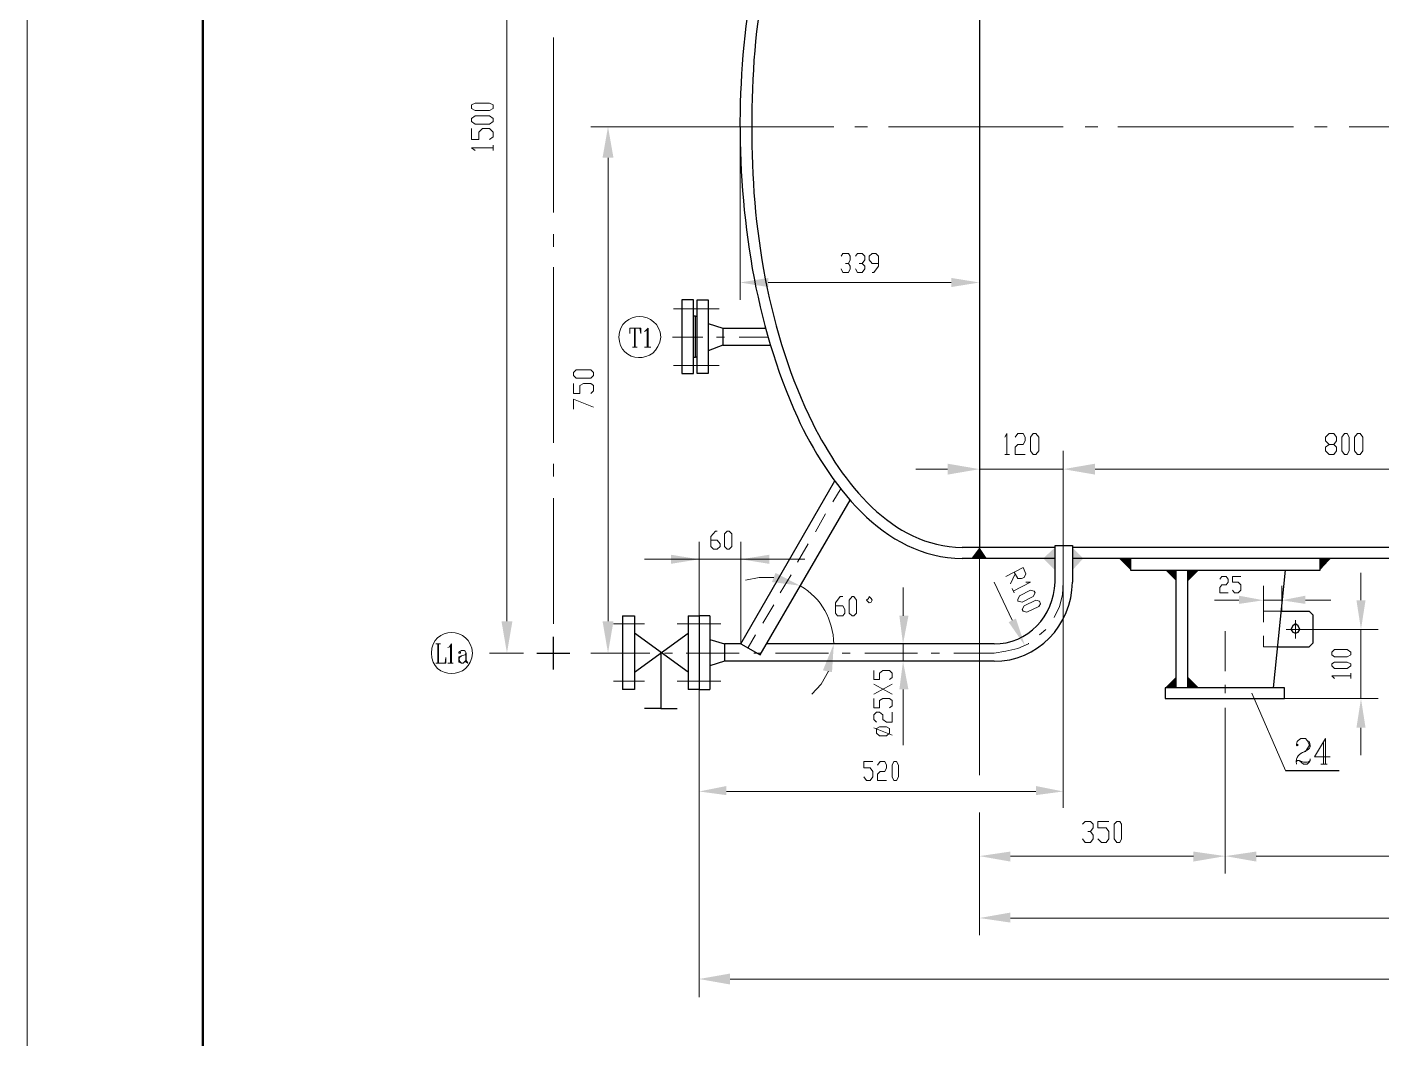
# Model space of a CAD drawing. Header units: millimetres. Extents: x -219 to 948, y -831 to -7.
# Drawn here: x -218.8 to 49, y -431 to -231 of the extents above; entities that cross this region are included whole.
import ezdxf

# ---------------------------------------------------------------- set-up
doc = ezdxf.new("R2010")
doc.units = ezdxf.units.MM
doc.layers.add('1', color=7, linetype='Continuous')

msp = doc.modelspace()

# ---------------------------------------------------------------- hatches: boundary and pattern name
h = msp.add_hatch(color=0)
h.dxf.hatch_style = 2
h.paths.add_polyline_path([(-105.08, -256.83), (-102.92, -256.83), (-104, -250.71)])
h = msp.add_hatch(color=0)
h.dxf.hatch_style = 2
h.paths.add_polyline_path([(-72.32, -280.59), (-72.32, -282.39), (-77.9, -281.49)])
h = msp.add_hatch(color=0)
h.dxf.hatch_style = 2
h.paths.add_polyline_path([(-36.14, -280.59), (-36.14, -282.39), (-30.56, -281.49)])
h = msp.add_hatch(color=0)
h.dxf.hatch_style = 2
h.paths.add_polyline_path([(-36.86, -317.31), (-36.86, -319.47), (-30.56, -318.39)])
h = msp.add_hatch(color=0)
h.dxf.hatch_style = 2
h.paths.add_polyline_path([(-7.7, -317.31), (-7.7, -319.47), (-14, -318.39)])
h = msp.add_hatch(color=0)
h.dxf.hatch_style = 2
h.paths.add_polyline_path([(-7.7, -317.31), (-7.7, -319.47), (-14, -318.39)])
h = msp.add_hatch(color=0)
h.dxf.hatch_style = 2
h.paths.add_polyline_path([(-30.56, -333.87), (-32.18, -336.03), (-29.12, -336.03)])
h = msp.add_hatch(color=0)
h.dxf.hatch_style = 2
h.paths.add_polyline_path([(-17.96, -336.03), (-15.62, -333.87), (-15.62, -338.37)])
h = msp.add_hatch(color=0)
h.dxf.hatch_style = 2
h.paths.add_polyline_path([(-10.04, -336.03), (-12.2, -333.87), (-12.2, -338.37)])
h = msp.add_hatch(color=0)
h.dxf.hatch_style = 2
h.paths.add_polyline_path([(-91.58, -335.31), (-91.58, -337.11), (-86, -336.21)])
h = msp.add_hatch(color=0)
h.dxf.hatch_style = 2
h.paths.add_polyline_path([(-72.14, -335.31), (-72.14, -337.11), (-77.72, -336.21)])
h = msp.add_hatch(color=0)
h.dxf.hatch_style = 2
h.paths.add_polyline_path([(-0.68, -336.03), (-3.02, -336.03), (-0.68, -338.37)])
h = msp.add_hatch(color=0)
h.dxf.hatch_style = 2
h.paths.add_polyline_path([(36.76, -336.03), (38.92, -336.03), (36.76, -338.37)])
h = msp.add_hatch(color=0)
h.dxf.hatch_style = 2
h.paths.add_polyline_path([(-70.88, -338.91), (-71.6, -340.71), (-66.02, -341.43)])
h = msp.add_hatch(color=0)
h.dxf.hatch_style = 2
h.paths.add_polyline_path([(8.32, -338.37), (6.16, -338.37), (8.32, -340.53)])
h = msp.add_hatch(color=0)
h.dxf.hatch_style = 2
h.paths.add_polyline_path([(10.66, -338.37), (12.82, -338.37), (10.66, -340.53)])
h = msp.add_hatch(color=0)
h.dxf.hatch_style = 2
h.paths.add_polyline_path([(20.74, -343.41), (20.74, -345.03), (25.6, -344.31)])
h = msp.add_hatch(color=0)
h.dxf.hatch_style = 2
h.paths.add_polyline_path([(33.88, -343.41), (33.88, -345.03), (29.2, -344.31)])
h = msp.add_hatch(color=0)
h.dxf.hatch_style = 2
h.paths.add_polyline_path([(43.96, -344.31), (45.76, -344.31), (44.86, -350.07)])
h = msp.add_hatch(color=0)
h.dxf.hatch_style = 2
h.paths.add_polyline_path([(-46.4, -347.37), (-44.6, -347.37), (-45.68, -352.95)])
h = msp.add_hatch(color=0)
h.dxf.hatch_style = 2
h.paths.add_polyline_path([(-23.36, -347.91), (-24.8, -348.63), (-21.56, -353.31)])
h = msp.add_hatch(color=0)
h.dxf.hatch_style = 2
h.paths.add_polyline_path([(-125.06, -348.45), (-122.9, -348.45), (-123.98, -354.75)])
h = msp.add_hatch(color=0)
h.dxf.hatch_style = 2
h.paths.add_polyline_path([(-105.08, -348.45), (-102.92, -348.45), (-104, -354.75)])
h = msp.add_hatch(color=0)
h.dxf.hatch_style = 2
h.paths.add_polyline_path([(-61.52, -358.17), (-59.72, -358.53), (-59.36, -352.95)])
h = msp.add_hatch(color=0)
h.dxf.hatch_style = 2
h.paths.add_polyline_path([(-46.4, -361.95), (-44.6, -361.95), (-45.68, -356.37)])
h = msp.add_hatch(color=0)
h.dxf.hatch_style = 2
h.paths.add_polyline_path([(8.32, -361.59), (6.16, -361.59), (8.32, -359.43)])
h = msp.add_hatch(color=0)
h.dxf.hatch_style = 2
h.paths.add_polyline_path([(10.66, -361.59), (12.82, -361.59), (10.66, -359.43)])
h = msp.add_hatch(color=0)
h.dxf.hatch_style = 2
h.paths.add_polyline_path([(43.96, -369.51), (45.76, -369.51), (44.86, -363.75)])
h = msp.add_hatch(color=0)
h.dxf.hatch_style = 2
h.paths.add_polyline_path([(-80.6, -381.03), (-80.6, -382.83), (-86, -382.11)])
h = msp.add_hatch(color=0)
h.dxf.hatch_style = 2
h.paths.add_polyline_path([(-19.4, -381.03), (-19.4, -382.83), (-14, -382.11)])
h = msp.add_hatch(color=0)
h.dxf.hatch_style = 2
h.paths.add_polyline_path([(-24.44, -393.99), (-24.44, -395.97), (-30.56, -394.89)])
h = msp.add_hatch(color=0)
h.dxf.hatch_style = 2
h.paths.add_polyline_path([(11.74, -393.99), (11.74, -395.97), (18.04, -394.89)])
h = msp.add_hatch(color=0)
h.dxf.hatch_style = 2
h.paths.add_polyline_path([(24.16, -393.99), (24.16, -395.97), (18.04, -394.89)])
h = msp.add_hatch(color=0)
h.dxf.hatch_style = 2
h.paths.add_polyline_path([(-24.44, -406.05), (-24.44, -408.03), (-30.56, -407.13)])
h = msp.add_hatch(color=0)
h.dxf.hatch_style = 2
h.paths.add_polyline_path([(-79.88, -418.11), (-79.88, -420.27), (-86, -419.19)])

# ---------------------------------------------------------------- linework, layer by layer
at = {"layer": '1', "color": 0, "lineweight": 5}
for points in [[(-218.84, -6.99), (-218.84, -830.85), (947.56, -830.85), (947.56, -6.99), (-218.84, -6.99)], [(-123.98, -348.45), (-123.98, -152.79)], [(-114.8, -233.07), (-114.8, -267.63)], [(-126.68, -247.11), (-127.4, -247.47), (-130.28, -247.47), (-131, -247.11), (-131, -246.39), (-130.28, -246.03), (-127.4, -246.03), (-126.68, -246.39), (-126.68, -247.11)], [(-126.68, -249.63), (-127.4, -250.17), (-130.28, -250.17), (-131, -249.63), (-131, -249.09), (-130.28, -248.55), (-127.4, -248.55), (-126.68, -249.09), (-126.68, -249.63)], [(-127.4, -253.23), (-126.68, -252.69), (-126.68, -251.79), (-127.4, -251.07), (-128.84, -251.07), (-129.56, -251.79), (-129.56, -253.23), (-131, -253.23), (-131, -251.07)], [(-85.46, -250.71), (-107.42, -250.71)], [(-59.36, -250.71), (-85.46, -250.71)], [(-77.9, -250.71), (-77.9, -284.91)], [(-52.7, -250.71), (-55.22, -250.71)], [(-14, -250.71), (-48.56, -250.71)], [(-30.56, -250.71), (-30.56, -284.91)], [(-7.16, -250.71), (-9.68, -250.71)], [(31.54, -250.71), (-3.2, -250.71)], [(38.2, -250.71), (35.68, -250.71)], [(77.08, -250.71), (42.52, -250.71)], [(-126.68, -255.39), (-126.68, -254.31)], [(-130.28, -255.39), (-131, -254.85), (-126.68, -254.85)], [(-104, -348.45), (-104, -256.83)], [(-114.8, -271.95), (-114.8, -274.47)], [(-57.92, -276.27), (-57.56, -275.73), (-56.48, -275.73), (-56.12, -276.27), (-56.12, -276.99), (-56.48, -277.71), (-57.02, -277.71)], [(-55.04, -276.27), (-54.68, -275.73), (-53.78, -275.73), (-53.24, -276.27), (-53.24, -276.99), (-53.78, -277.71), (-54.32, -277.71)], [(-51.8, -279.51), (-51.44, -279.51), (-50.54, -278.25), (-50.54, -276.27), (-51.08, -275.73), (-51.8, -275.73), (-52.34, -276.27), (-52.34, -276.99), (-51.8, -277.71), (-50.54, -277.71)], [(-114.8, -278.43), (-114.8, -313.17)], [(-56.48, -277.71), (-56.12, -278.25), (-56.12, -278.79), (-56.48, -279.51), (-57.56, -279.51), (-57.92, -278.79)], [(-53.78, -277.71), (-53.24, -278.25), (-53.24, -278.79), (-53.78, -279.51), (-54.68, -279.51), (-55.04, -278.79)], [(-72.32, -281.49), (-36.14, -281.49)], [(-91.04, -286.71), (-82.04, -286.71)], [(-99.68, -290.49), (-99.68, -291.57), (-99.68, -290.49), (-97.52, -290.49), (-97.52, -291.57), (-97.7, -290.49)], [(-98.78, -290.49), (-98.78, -294.27)], [(-98.6, -290.49), (-98.6, -294.27)], [(-96.8, -291.21), (-96.62, -291.03), (-96.08, -290.49), (-96.08, -294.27)], [(-96.26, -290.67), (-96.26, -294.27)], [(-99.14, -294.27), (-98.24, -294.27)], [(-96.8, -294.27), (-95.54, -294.27)], [(-91.22, -292.29), (-85.28, -292.29)], [(-82.58, -292.29), (-80.96, -292.29)], [(-78.08, -292.29), (-72.32, -292.29)], [(-106.88, -299.85), (-107.42, -300.39), (-110.3, -300.39), (-110.84, -299.85), (-110.84, -299.31), (-110.3, -298.77), (-107.42, -298.77), (-106.88, -299.31), (-106.88, -299.85)], [(-91.04, -297.87), (-82.04, -297.87)], [(-107.42, -303.45), (-106.88, -302.91), (-106.88, -301.83), (-107.42, -301.47), (-108.86, -301.47), (-109.58, -301.83), (-109.58, -303.45), (-110.84, -303.45), (-110.84, -301.47)], [(-110.84, -306.51), (-110.84, -304.53), (-106.88, -306.15)], [(-25.52, -312.09), (-25.16, -311.37), (-25.16, -315.51)], [(-23.54, -312.09), (-23, -311.37), (-21.92, -311.37), (-21.56, -312.09), (-21.56, -312.81), (-21.92, -313.53), (-23, -313.53), (-23.54, -314.07), (-23.54, -315.51), (-21.56, -315.51)], [(-19.94, -315.51), (-20.48, -314.79), (-20.48, -312.09), (-19.94, -311.37), (-19.4, -311.37), (-18.86, -312.09), (-18.86, -314.79), (-19.4, -315.51), (-19.94, -315.51)], [(38.56, -315.51), (37.84, -314.79), (37.84, -314.07), (38.56, -313.53), (39.46, -313.53), (40, -312.81), (40, -312.09), (39.46, -311.37), (38.56, -311.37), (37.84, -312.09), (37.84, -312.81), (38.56, -313.53)], [(41.62, -315.51), (41.08, -314.79), (41.08, -312.09), (41.62, -311.37), (42.16, -311.37), (42.52, -312.09), (42.52, -314.79), (42.16, -315.51), (41.62, -315.51)], [(44.14, -315.51), (43.6, -314.79), (43.6, -312.09), (44.14, -311.37), (44.68, -311.37), (45.22, -312.09), (45.22, -314.79), (44.68, -315.51), (44.14, -315.51)], [(-30.56, -336.03), (-30.56, -314.79)], [(-25.52, -315.51), (-24.62, -315.51)], [(-14, -331.71), (-14, -314.79)], [(-14, -331.71), (-14, -314.79)], [(39.46, -313.53), (40, -314.07), (40, -314.79), (39.46, -315.51), (38.56, -315.51)], [(-114.8, -317.31), (-114.8, -319.83)], [(-36.86, -318.39), (-43.16, -318.39)], [(-30.56, -318.39), (-14, -318.39)], [(-7.7, -318.39), (-1.4, -318.39)], [(-7.7, -318.39), (90.76, -318.39)], [(-59.54, -324.87), (-57.92, -322.17)], [(-114.8, -324.15), (-114.8, -348.99)], [(-62.96, -330.81), (-60.98, -327.21)], [(-83.66, -332.43), (-82.4, -332.43), (-81.86, -333.15), (-81.86, -333.69), (-82.4, -334.23), (-83.12, -334.23), (-83.66, -333.69), (-83.66, -331.71), (-82.76, -330.63), (-82.4, -330.63)], [(-80.42, -334.23), (-80.96, -333.69), (-80.96, -331.17), (-80.42, -330.63), (-80.06, -330.63), (-79.52, -331.17), (-79.52, -333.69), (-80.06, -334.23), (-80.42, -334.23)], [(-14, -331.71), (-14, -340.71)], [(-86, -342.15), (-86, -332.79)], [(-77.72, -344.49), (-77.72, -332.79)], [(-66.56, -336.75), (-64.4, -333.15)], [(-65.12, -336.21), (-96.8, -336.21)], [(-30.56, -378.87), (-30.56, -336.03)], [(-71.24, -339.81), (-74.12, -339.81), (-76.82, -340.35)], [(-69.98, -342.87), (-67.82, -339.27)], [(-25.34, -339.63), (-21.92, -337.83), (-21.38, -339.09), (-21.74, -339.81), (-22.28, -339.99), (-23, -339.99), (-23.72, -338.73)], [(-23.54, -339.09), (-24.44, -341.07)], [(16.96, -340.17), (17.32, -339.63), (18.22, -339.63), (18.58, -340.17), (18.58, -340.71), (18.22, -341.25), (17.32, -341.25), (16.96, -341.79), (16.96, -342.87), (18.58, -342.87)], [(19.48, -342.33), (19.84, -342.87), (20.56, -342.87), (21.1, -342.33), (21.1, -341.25), (20.56, -340.71), (19.48, -340.71), (19.48, -339.63), (21.1, -339.63)], [(44.86, -344.31), (44.86, -338.91)], [(-86, -347.37), (-86, -342.15)], [(-45.68, -347.37), (-45.68, -341.79)], [(-27.68, -340.71), (-24.08, -348.27)], [(-24.08, -341.97), (-23.72, -342.87)], [(-21.38, -340.71), (-20.48, -340.71), (-23.9, -342.51)], [(-23, -344.13), (-22.64, -343.41), (-20.48, -342.33), (-19.76, -342.51), (-19.58, -342.87), (-19.94, -343.59), (-22.1, -344.67), (-23, -344.49), (-23, -344.13)], [(-15.8, -347.73), (-14.72, -345.57), (-14.18, -343.23), (-14, -340.71)], [(-14, -340.71), (-14, -385.35)], [(25.6, -346.47), (25.6, -341.43)], [(29.2, -346.47), (29.2, -341.43)], [(-77.72, -352.95), (-77.72, -344.49)], [(-73.4, -348.81), (-71.24, -345.21)], [(-59, -345.39), (-57.56, -345.39), (-57.2, -346.11), (-57.2, -346.83), (-57.56, -347.37), (-58.64, -347.37), (-59, -346.83), (-59, -344.85), (-58.1, -343.59), (-57.56, -343.59)], [(-55.76, -347.37), (-56.3, -346.83), (-56.3, -344.31), (-55.76, -343.59), (-55.4, -343.59), (-54.86, -344.31), (-54.86, -346.83), (-55.4, -347.37), (-55.76, -347.37)], [(-51.8, -344.31), (-51.98, -343.95), (-52.34, -343.59), (-52.52, -343.95), (-52.88, -344.31), (-52.52, -344.67), (-52.34, -344.85), (-51.98, -344.67), (-51.8, -344.31)], [(-22.1, -346.11), (-21.74, -345.39), (-19.4, -344.31), (-18.68, -344.49), (-18.5, -345.03), (-18.86, -345.57), (-21.2, -346.65), (-21.92, -346.47), (-22.1, -346.11)], [(20.74, -344.31), (15.88, -344.31)], [(29.2, -344.31), (25.6, -344.31)], [(33.88, -344.31), (38.92, -344.31)], [(25.6, -348.63), (25.6, -346.47), (29.2, -346.47)], [(-96.8, -348.99), (-102.92, -348.99)], [(-90.32, -348.99), (-81.68, -348.99)], [(-18.68, -351.15), (-17.42, -350.07)], [(18.04, -350.43), (18.04, -358.35)], [(30.1, -350.07), (33.7, -350.07)], [(31.9, -348.27), (31.9, -351.87)], [(33.7, -350.07), (48.28, -350.07)], [(44.86, -363.75), (44.86, -350.07)], [(-138.02, -352.95), (-137.12, -352.95)], [(-137.66, -352.95), (-137.66, -356.73)], [(-137.48, -352.95), (-137.48, -356.73)], [(-135.68, -353.67), (-135.32, -353.49), (-134.96, -352.95), (-134.96, -356.73)], [(-135.14, -353.13), (-135.14, -356.73)], [(-76.28, -353.67), (-74.84, -351.15)], [(-45.32, -352.95), (-49.1, -352.95)], [(-45.68, -356.37), (-45.68, -352.95)], [(-27.68, -354.75), (-25.34, -354.39), (-23, -353.85), (-20.84, -352.95), (-20.84, -352.77)], [(28.48, -353.49), (25.6, -353.49), (25.6, -351.33)], [(-138.02, -356.73), (-136.04, -356.73), (-136.04, -355.65), (-136.22, -356.73)], [(-132.08, -354.93), (-132.26, -355.11), (-132.98, -355.29), (-133.52, -355.47), (-133.52, -355.83), (-133.52, -356.19), (-133.52, -356.55), (-132.98, -356.73), (-132.62, -356.73), (-132.44, -356.55), (-132.08, -356.19)], [(-132.08, -354.57), (-132.08, -356.19), (-132.08, -356.55), (-131.72, -356.73), (-131.72, -356.73)], [(-120.74, -354.75), (-127.4, -354.75)], [(-103.64, -354.75), (-107.42, -354.75)], [(-95.72, -354.75), (-103.64, -354.75)], [(-91.22, -354.75), (-92.84, -354.75)], [(-78.08, -354.75), (-88.52, -354.75)], [(-73.76, -354.75), (-75.2, -354.75)], [(-60.44, -354.75), (-70.88, -354.75)], [(-56.12, -354.75), (-57.74, -354.75)], [(-42.8, -354.75), (-53.24, -354.75)], [(-38.48, -354.75), (-40.1, -354.75)], [(-27.68, -354.75), (-35.6, -354.75)], [(42.88, -355.11), (42.16, -355.47), (39.64, -355.47), (39.1, -355.11), (39.1, -354.57), (39.64, -354.03), (42.16, -354.03), (42.88, -354.57), (42.88, -355.11)], [(-135.68, -356.73), (-134.6, -356.73)], [(-63.68, -362.85), (-61.88, -360.87), (-60.44, -358.35)], [(-48.38, -359.97), (-47.84, -359.61), (-47.84, -358.71), (-48.38, -358.17), (-49.64, -358.17), (-50.36, -358.71), (-50.36, -359.97), (-51.44, -359.97), (-51.44, -358.17)], [(-45.68, -356.37), (-49.1, -356.37)], [(42.88, -357.27), (42.16, -357.81), (39.64, -357.81), (39.1, -357.27), (39.1, -356.91), (39.64, -356.55), (42.16, -356.55), (42.88, -356.91), (42.88, -357.27)], [(42.88, -359.79), (42.88, -358.71)], [(-96.8, -360.33), (-102.92, -360.33)], [(-90.32, -360.33), (-81.68, -360.33)], [(-47.84, -362.85), (-51.44, -360.87)], [(-51.44, -362.85), (-47.84, -360.87)], [(18.04, -361.05), (18.04, -362.67)], [(39.64, -359.79), (39.1, -359.25), (42.88, -359.25)], [(-86, -361.95), (-86, -402.81)], [(-86, -361.95), (-86, -385.35)], [(-48.38, -365.55), (-47.84, -365.19), (-47.84, -364.11), (-48.38, -363.75), (-49.64, -363.75), (-50.36, -364.11), (-50.36, -365.55), (-51.44, -365.55), (-51.44, -363.75)], [(-45.68, -361.95), (-45.68, -367.53)], [(23.26, -362.67), (29.92, -377.97)], [(29.74, -363.75), (48.28, -363.75)], [(-50.9, -368.43), (-51.44, -367.89), (-51.44, -366.99), (-50.9, -366.45), (-50.36, -366.45), (-49.64, -366.99), (-49.64, -367.89), (-48.92, -368.43), (-47.84, -368.43), (-47.84, -366.45)], [(18.04, -365.55), (18.04, -373.11)], [(-47.84, -370.95), (-51.44, -369.51)], [(-48.38, -370.59), (-48.92, -371.13), (-50.36, -371.13), (-50.9, -370.59), (-50.9, -369.69), (-50.36, -369.33), (-48.92, -369.33), (-48.38, -369.69), (-48.38, -370.59)], [(-45.68, -367.53), (-45.68, -372.93)], [(44.86, -369.51), (44.86, -374.91)], [(33.88, -371.67), (34.24, -372.03), (34.6, -372.75), (34.6, -373.11), (34.24, -373.65), (33.88, -374.19), (32.98, -374.55)], [(37.84, -376.71), (37.84, -371.67), (35.68, -375.27), (38.74, -375.27)], [(37.48, -372.21), (37.48, -376.71)], [(18.04, -373.11), (18.04, -398.31)], [(-53.42, -379.23), (-52.88, -379.95), (-52.16, -379.95), (-51.62, -379.23), (-51.62, -378.15), (-52.16, -377.43), (-53.42, -377.43), (-53.42, -376.17), (-51.62, -376.17)], [(-50.72, -376.89), (-50.18, -376.17), (-49.28, -376.17), (-48.92, -376.89), (-48.92, -377.43), (-49.28, -378.15), (-50.18, -378.15), (-50.72, -378.69), (-50.72, -379.95), (-48.92, -379.95)], [(-47.48, -379.95), (-47.84, -379.23), (-47.84, -376.89), (-47.48, -376.17), (-46.94, -376.17), (-46.58, -376.89), (-46.58, -379.23), (-46.94, -379.95), (-47.48, -379.95)], [(32.08, -376.17), (32.26, -375.99), (32.62, -375.99), (33.52, -376.35), (34.24, -376.35), (34.6, -376.17), (34.78, -375.99)], [(32.62, -375.99), (33.52, -376.71), (34.24, -376.71), (34.6, -376.35), (34.78, -375.99), (34.78, -375.63)], [(36.94, -376.71), (38.2, -376.71)], [(-19.4, -382.11), (-80.6, -382.11)], [(18.04, -385.35), (18.04, -398.31)], [(-30.56, -386.25), (-30.56, -398.31)], [(-10.22, -388.59), (-9.68, -388.05), (-8.6, -388.05), (-8.06, -388.59), (-8.06, -389.31), (-8.6, -390.03), (-9.14, -390.03)], [(-7.16, -391.47), (-6.44, -392.19), (-5.54, -392.19), (-5, -391.47), (-5, -390.03), (-5.54, -389.31), (-7.16, -389.31), (-7.16, -388.05), (-5, -388.05)], [(-3.38, -392.19), (-3.92, -391.47), (-3.92, -388.59), (-3.38, -388.05), (-2.84, -388.05), (-2.48, -388.59), (-2.48, -391.47), (-2.84, -392.19), (-3.38, -392.19)], [(-8.6, -390.03), (-8.06, -390.75), (-8.06, -391.47), (-8.6, -392.19), (-9.68, -392.19), (-10.22, -391.47)], [(-24.44, -394.89), (11.74, -394.89)], [(24.16, -394.89), (344.38, -394.89)], [(-30.56, -398.31), (-30.56, -410.55)], [(-86, -402.81), (-86, -422.79)], [(392.98, -407.13), (-24.44, -407.13)], [(440.32, -419.19), (-79.88, -419.19)]]:
    msp.add_lwpolyline(points, dxfattribs=at)
at = {"layer": '1', "color": 0, "lineweight": 50}
msp.add_lwpolyline([(-184.1, -20.67), (-184.1, -816.99), (933.7, -816.99), (933.7, -20.67), (-184.1, -20.67)], dxfattribs=at)
at = {"layer": '1', "color": 0, "lineweight": 25}
for points in [[(-30.56, -165.21), (-30.56, -336.03)], [(-89.42, -284.91), (-89.42, -299.49), (-87.08, -299.49), (-87.08, -284.91), (-89.42, -284.91)], [(-84.2, -284.91), (-84.2, -299.49), (-86.36, -299.49), (-86.36, -284.91), (-84.2, -284.91)], [(-86.72, -288.15), (-87.08, -288.15)], [(-86.36, -296.25), (-86.72, -296.25), (-86.72, -288.15), (-86.36, -288.15)], [(-84.2, -289.59), (-81.32, -290.49)], [(-81.32, -290.49), (-81.32, -293.91), (-84.2, -294.99)], [(-81.32, -290.49), (-72.86, -290.49)], [(-81.32, -293.91), (-71.78, -293.91)], [(-87.08, -296.25), (-86.72, -296.25)], [(-89.42, -299.49), (-89.42, -299.49)], [(-84.2, -299.49), (-84.2, -299.49)], [(-77.72, -352.95), (-59.18, -320.73)], [(-73.94, -355.11), (-56.12, -324.51)], [(-15.62, -333.87), (-33.98, -333.87)], [(-15.62, -340.71), (-15.62, -333.51), (-12.2, -333.51)], [(-12.2, -333.51), (-12.2, -340.71)], [(90.04, -333.87), (-12.2, -333.87)], [(-15.62, -336.03), (-33.98, -336.03)], [(90.04, -336.03), (-12.2, -336.03)], [(-0.68, -336.03), (-0.68, -338.37), (36.76, -338.37), (36.76, -336.03)], [(8.32, -361.59), (8.32, -338.37)], [(10.66, -361.59), (10.66, -338.37)], [(27.58, -361.59), (29.92, -338.37)], [(-101.12, -347.37), (-101.12, -361.95)], [(-101.12, -347.37), (-98.78, -347.37)], [(-98.78, -347.37), (-98.78, -361.95)], [(-88.16, -347.37), (-88.16, -361.95)], [(-88.16, -347.37), (-86, -347.37)], [(-86, -347.37), (-86, -361.95)], [(-83.84, -347.37), (-86, -347.37)], [(-83.84, -347.37), (-83.84, -361.95)], [(29.2, -346.47), (34.6, -346.47), (35.32, -347.19)], [(35.32, -347.19), (35.32, -352.77)], [(-98.78, -358.53), (-88.16, -350.79)], [(-88.16, -358.53), (-98.78, -350.79)], [(32.8, -350.07), (32.44, -349.35), (31.9, -348.99), (31.36, -349.35), (31, -350.07), (31.36, -350.61), (31.9, -350.79), (32.44, -350.61), (32.8, -350.07)], [(-114.8, -357.99), (-114.8, -351.51)], [(-83.84, -352.05), (-80.96, -352.95)], [(-77.72, -352.95), (-80.96, -352.95), (-80.96, -356.37), (-83.84, -357.27)], [(-77.72, -352.95), (-73.94, -355.11)], [(-27.68, -352.95), (-72.68, -352.95)], [(28.48, -353.49), (34.6, -353.49), (35.32, -352.77)], [(-118.04, -354.75), (-111.56, -354.75)], [(-93.56, -354.75), (-93.56, -365.73), (-90.32, -365.73)], [(-27.68, -356.37), (-80.96, -356.37)], [(-98.78, -361.95), (-101.12, -361.95)], [(-86, -361.95), (-88.16, -361.95)], [(-86, -361.95), (-83.84, -361.95)], [(6.16, -361.59), (6.16, -363.75), (29.74, -363.75), (29.74, -361.59), (6.16, -361.59)], [(-93.56, -365.73), (-96.8, -365.73)], [(29.92, -377.97), (40.54, -377.97)]]:
    msp.add_lwpolyline(points, dxfattribs=at)
for points in [[(-33.98, -165.21), (-48.38, -165.39), (-58.28, -177.63), (-64.58, -189.15), (-73.76, -207.33), (-77.54, -227.67), (-77.9, -247.83), (-78.08, -268.53), (-75.02, -289.41), (-66.56, -308.13), (-60.62, -320.91), (-49.64, -336.03), (-33.98, -336.03)], [(-33.98, -167.37), (-48.02, -167.73), (-57.74, -180.33), (-63.5, -191.67), (-72.32, -209.67), (-75.74, -230.91), (-75.56, -250.71), (-75.74, -270.33), (-72.32, -291.75), (-63.5, -309.39), (-57.74, -320.91), (-48.02, -333.69), (-33.98, -333.87)]]:
    msp.add_open_spline(points, degree=3, knots=[0, 0, 0, 0, 1, 1, 1, 2, 2, 2, 3, 3, 3, 4, 4, 4, 4], dxfattribs=at)
at = {"layer": '1', "color": 0, "lineweight": 5}
for points, knots in [([(-93.56, -292.29), (-93.92, -286.89), (-101.66, -286.89), (-101.84, -292.29), (-101.84, -297.33), (-94.28, -298.05), (-93.56, -292.29)], [0, 0, 0, 0, 1, 1, 1, 2, 2, 2, 2]), ([(-130.82, -354.75), (-131, -349.35), (-138.92, -349.35), (-138.92, -354.75), (-138.92, -360.15), (-131, -360.15), (-130.82, -354.75)], [0, 0, 0, 0, 1, 1, 1, 2, 2, 2, 2]), ([(-133.16, -354.57), (-133.16, -354.57), (-133.16, -354.75), (-133.16, -354.75), (-133.16, -354.75), (-133.52, -354.75), (-133.52, -354.75), (-133.52, -354.75), (-133.52, -354.57), (-133.52, -354.57), (-133.52, -354.57), (-133.16, -354.39), (-133.16, -354.39), (-133.16, -354.39), (-132.98, -354.21), (-132.98, -354.21), (-132.98, -354.21), (-132.44, -354.21), (-132.44, -354.21), (-132.44, -354.21), (-132.26, -354.39), (-132.26, -354.39), (-131.72, -354.93), (-132.44, -355.83), (-131.72, -356.73)], [0, 0, 0, 0, 1, 1, 1, 2, 2, 2, 3, 3, 3, 4, 4, 4, 5, 5, 5, 6, 6, 6, 7, 7, 7, 8, 8, 8, 8]), ([(32.26, -372.75), (32.26, -372.75), (32.44, -372.93), (32.44, -372.93), (32.44, -372.93), (32.26, -373.11), (32.26, -373.11), (32.26, -373.11), (32.08, -372.93), (32.08, -372.93), (32.08, -372.93), (32.08, -372.75), (32.08, -372.75), (32.08, -372.75), (32.26, -372.21), (32.26, -372.21), (32.26, -372.21), (32.44, -372.03), (32.44, -372.03), (32.44, -372.03), (32.98, -371.67), (32.98, -371.67), (32.98, -371.67), (33.88, -371.67), (33.88, -371.67), (33.88, -371.67), (34.24, -372.03), (34.24, -372.03), (34.24, -372.03), (34.6, -372.21), (34.6, -372.21), (35.86, -374.73), (31.54, -373.65), (32.08, -376.71)], [0, 0, 0, 0, 1, 1, 1, 2, 2, 2, 3, 3, 3, 4, 4, 4, 5, 5, 5, 6, 6, 6, 7, 7, 7, 8, 8, 8, 9, 9, 9, 10, 10, 10, 11, 11, 11, 11])]:
    msp.add_open_spline(points, degree=3, knots=knots, dxfattribs=at)
for points in [[(-59.36, -352.95), (-59.54, -348.09), (-61.7, -343.95), (-66.02, -341.43)], [(-132.98, -355.29), (-133.7, -355.65), (-133.52, -356.37), (-132.98, -356.73)]]:
    msp.add_open_spline(points, degree=3, dxfattribs=at)
at = {"layer": '1', "color": 0, "lineweight": 25}
for points in [[(-27.68, -352.95), (-21.02, -352.95), (-15.8, -347.55), (-15.62, -340.71)], [(-27.68, -356.37), (-19.22, -356.55), (-12.2, -349.17), (-12.2, -340.71)]]:
    msp.add_open_spline(points, degree=3, dxfattribs=at)

doc.saveas('drawing.dxf')
